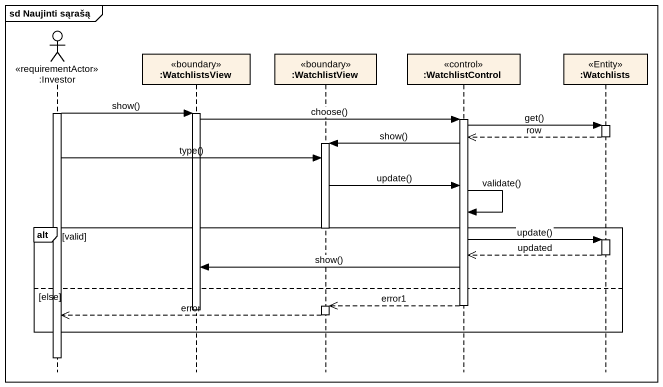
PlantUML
@startuml
mainframe sd Naujinti sąrašą
hide footbox
actor ":Investor" as Investor <<requirementActor>>
participant ":WatchlistsView" as WatchlistsView <<boundary>>
participant ":WatchlistView" as WatchlistView <<boundary>>
participant ":WatchlistControl" as WatchlistControl <<control>>
participant ":Watchlists" as Watchlists <<Entity>>

activate Investor
Investor -> WatchlistsView : show()
activate WatchlistsView
WatchlistsView -> WatchlistControl : choose()
activate WatchlistControl
WatchlistControl -> Watchlists : get()
activate Watchlists
Watchlists -->> WatchlistControl : row
deactivate Watchlists
WatchlistControl -> WatchlistView : show()
activate WatchlistView
Investor -> WatchlistView : type()
WatchlistView -> WatchlistControl : update()
WatchlistControl -> WatchlistControl : validate()
alt valid
  deactivate WatchlistView
  WatchlistControl -> Watchlists : update()
  activate Watchlists
  Watchlists -->> WatchlistControl : updated
  deactivate Watchlists
  WatchlistControl -> WatchlistsView : show()
else else
  WatchlistControl -->> WatchlistView : error1
  deactivate WatchlistControl
  activate WatchlistView
  deactivate WatchlistsView
  WatchlistView -->> Investor : error
  deactivate WatchlistView
end
deactivate Investor
@enduml
